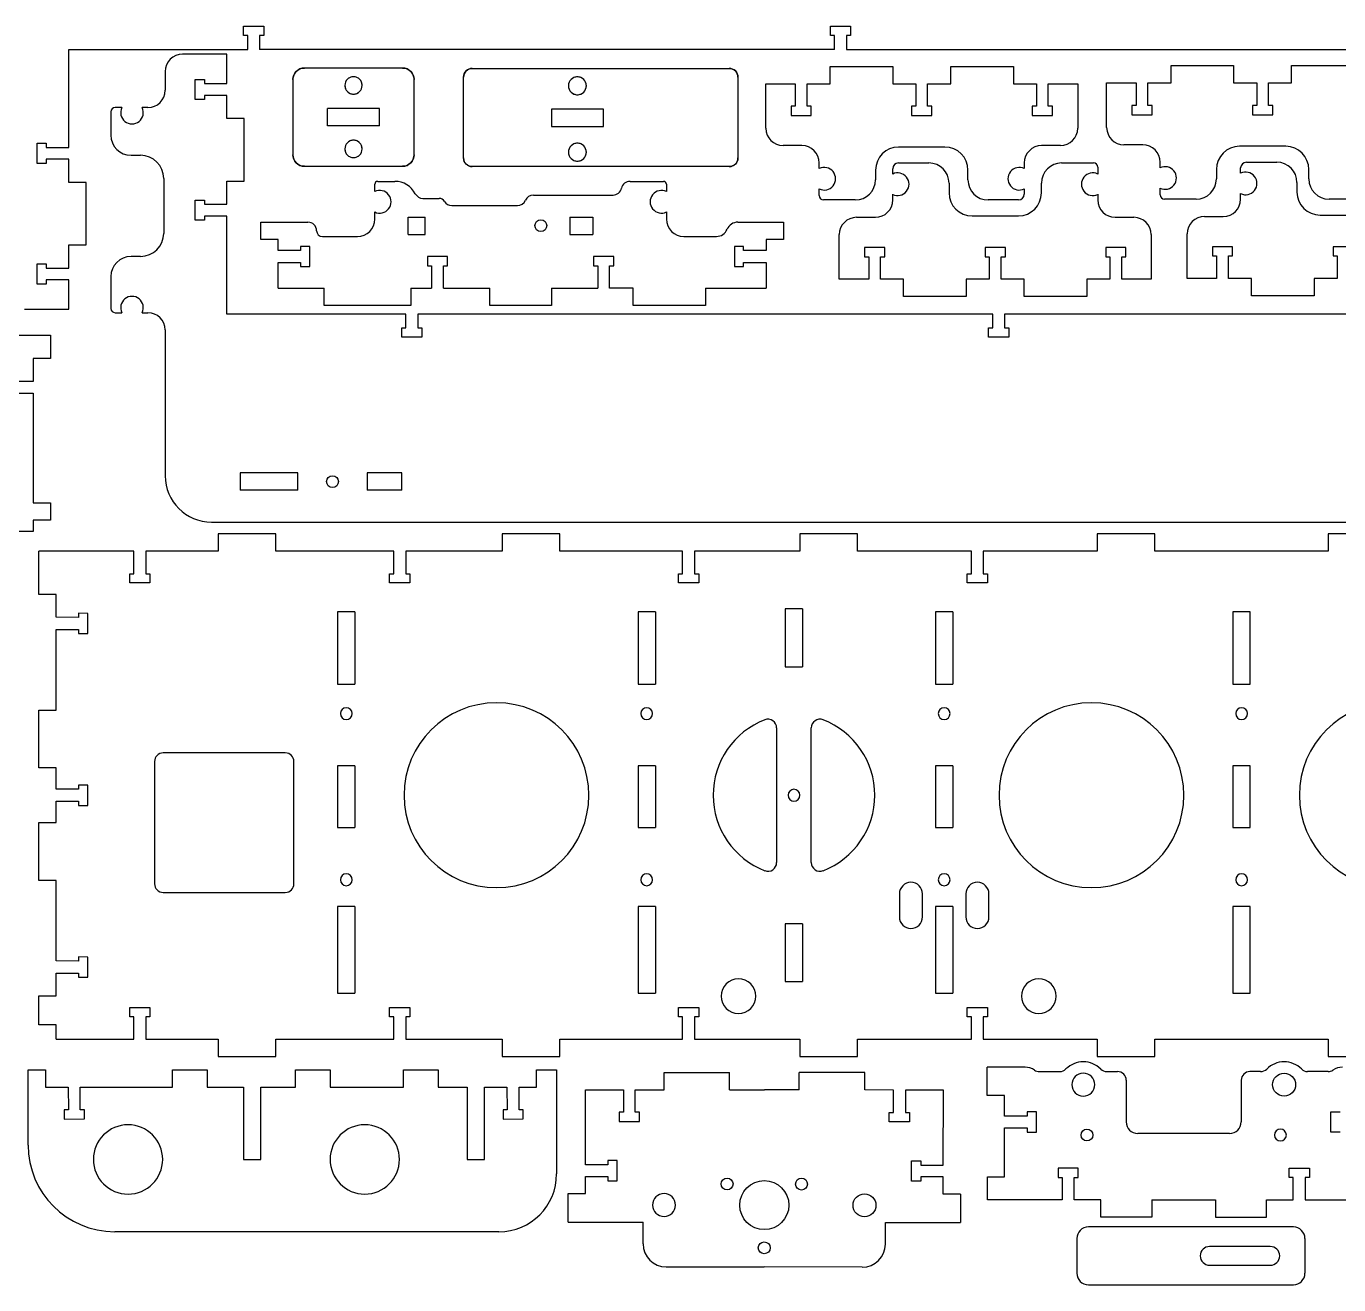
# Model space of a CAD drawing. Header units: millimetres. Extents: x -1444 to -161, y 204 to 952.
# Drawn here: x -1009.5 to -555.1, y 204.5 to 640.3 of the extents above; entities that cross this region are included whole.
import ezdxf

# ---------------------------------------------------------------- set-up
doc = ezdxf.new("R2010")
doc.units = ezdxf.units.MM
doc.linetypes.add('HIDDEN', pattern=[9.525, 6.35, -3.175])
doc.layers.get('0').update_dxf_attribs({"color": 253, "lineweight": 70, "true_color": 0x8faf8f})
doc.layers.add('Hidden', color=38, linetype='HIDDEN', lineweight=70, true_color=0x482605)

msp = doc.modelspace()

# ---------------------------------------------------------------- linework, layer by layer
at = {"color": 38, "lineweight": -3, "true_color": 0x482605}
for p, q in [((-934.28, 637.06), (-934.28, 640.26)), ((-934.28, 640.26), (-927.28, 640.26)), ((-932.83, 637.06), (-934.28, 637.06)), ((-932.83, 632.26), (-932.83, 637.06)), ((-927.28, 637.06), (-928.73, 637.06)), ((-928.73, 637.06), (-928.73, 632.26)), ((-927.28, 640.26), (-927.28, 637.06)), ((-731.08, 637.06), (-731.08, 640.26)), ((-731.08, 640.26), (-724.08, 640.26)), ((-729.63, 637.06), (-731.08, 637.06)), ((-729.63, 632.26), (-729.63, 637.06)), ((-724.08, 637.06), (-725.53, 637.06)), ((-725.53, 637.06), (-725.53, 632.26)), ((-724.08, 640.26), (-724.08, 637.06)), ((-994.8, 598.31), (-994.8, 632.26)), ((-994.8, 632.26), (-932.83, 632.26)), ((-729.63, 632.26), (-928.73, 632.26)), ((-725.53, 632.26), (-526.43, 632.26)), ((-940.02, 630.58), (-955.42, 630.58)), ((-940.02, 620.4), (-940.02, 630.58)), ((-961.42, 624.58), (-961.42, 618.08)), ((-879.22, 625.78), (-913.22, 625.78)), ((-858.1, 594.65), (-858.1, 622.65)), ((-855.1, 625.65), (-766.1, 625.65)), ((-763.1, 622.65), (-763.1, 594.65)), ((-731.17, 626.36), (-709.5, 626.36)), ((-731.17, 620.36), (-731.17, 626.36)), ((-709.5, 626.36), (-709.5, 620.36)), ((-689.4, 626.36), (-667.73, 626.36)), ((-689.4, 620.36), (-689.4, 626.36)), ((-667.73, 626.36), (-667.73, 620.36)), ((-613.14, 626.62), (-591.47, 626.62)), ((-613.14, 620.62), (-613.14, 626.62)), ((-591.47, 626.62), (-591.47, 620.62)), ((-571.37, 626.62), (-549.7, 626.62)), ((-571.37, 620.62), (-571.37, 626.62)), ((-951.02, 621.85), (-947.82, 621.85)), ((-951.02, 614.85), (-951.02, 621.85)), ((-947.82, 621.85), (-947.82, 620.4)), ((-947.82, 620.4), (-940.02, 620.4)), ((-917.22, 621.78), (-917.22, 595.78)), ((-875.22, 595.78), (-875.22, 621.78)), ((-753.45, 620.36), (-743.27, 620.36)), ((-753.45, 604.93), (-753.45, 620.36)), ((-743.27, 620.36), (-743.27, 612.56)), ((-739.17, 620.36), (-731.17, 620.36)), ((-739.17, 612.56), (-739.17, 620.36)), ((-709.5, 620.36), (-701.5, 620.36)), ((-701.5, 620.36), (-701.5, 612.56)), ((-697.4, 620.36), (-689.4, 620.36)), ((-697.4, 612.56), (-697.4, 620.36)), ((-667.73, 620.36), (-659.73, 620.36)), ((-659.73, 620.36), (-659.73, 612.56)), ((-655.63, 620.36), (-645.45, 620.36)), ((-655.63, 612.56), (-655.63, 620.36)), ((-645.45, 620.36), (-645.45, 604.93)), ((-635.42, 620.62), (-625.24, 620.62)), ((-635.42, 605.19), (-635.42, 620.62)), ((-625.24, 620.62), (-625.24, 612.82)), ((-621.14, 620.62), (-613.14, 620.62)), ((-621.14, 612.82), (-621.14, 620.62)), ((-591.47, 620.62), (-583.47, 620.62)), ((-583.47, 620.62), (-583.47, 612.82)), ((-579.37, 620.62), (-571.37, 620.62)), ((-579.37, 612.82), (-579.37, 620.62)), ((-947.82, 614.85), (-951.02, 614.85)), ((-947.82, 616.3), (-947.82, 614.85)), ((-940.02, 616.3), (-947.82, 616.3)), ((-940.02, 608.3), (-940.02, 616.3)), ((-980.24, 610.58), (-980.24, 602.58)), ((-976.44, 612.08), (-978.74, 612.08)), ((-967.42, 612.08), (-969.4, 612.08)), ((-887.22, 611.78), (-905.22, 611.78)), ((-905.22, 605.78), (-905.22, 611.78)), ((-887.22, 605.78), (-887.22, 611.78)), ((-827.68, 611.57), (-827.68, 605.57)), ((-809.68, 611.57), (-827.68, 611.57)), ((-809.68, 605.57), (-809.68, 611.57)), ((-744.72, 612.56), (-744.72, 609.36)), ((-743.27, 612.56), (-744.72, 612.56)), ((-744.72, 609.36), (-737.72, 609.36)), ((-737.72, 612.56), (-739.17, 612.56)), ((-737.72, 609.36), (-737.72, 612.56)), ((-702.95, 612.56), (-702.95, 609.36)), ((-701.5, 612.56), (-702.95, 612.56)), ((-702.95, 609.36), (-695.95, 609.36)), ((-695.95, 612.56), (-697.4, 612.56)), ((-695.95, 609.36), (-695.95, 612.56)), ((-661.18, 612.56), (-661.18, 609.36)), ((-659.73, 612.56), (-661.18, 612.56)), ((-661.18, 609.36), (-654.18, 609.36)), ((-654.18, 612.56), (-655.63, 612.56)), ((-654.18, 609.36), (-654.18, 612.56)), ((-626.69, 612.82), (-626.69, 609.62)), ((-625.24, 612.82), (-626.69, 612.82)), ((-626.69, 609.62), (-619.69, 609.62)), ((-619.69, 612.82), (-621.14, 612.82)), ((-619.69, 609.62), (-619.69, 612.82)), ((-584.92, 612.82), (-584.92, 609.62)), ((-583.47, 612.82), (-584.92, 612.82)), ((-584.92, 609.62), (-577.92, 609.62)), ((-577.92, 612.82), (-579.37, 612.82)), ((-577.92, 609.62), (-577.92, 612.82)), ((-934.02, 608.3), (-940.02, 608.3)), ((-934.02, 586.63), (-934.02, 608.3)), ((-887.22, 605.78), (-905.22, 605.78)), ((-827.68, 605.57), (-809.68, 605.57)), ((-1005.79, 592.76), (-1005.79, 599.76)), ((-1005.79, 599.76), (-1002.59, 599.76)), ((-1002.59, 599.76), (-1002.59, 598.31)), ((-1002.59, 598.31), (-994.8, 598.31)), ((-973.24, 595.58), (-969.92, 595.58)), ((-740.95, 598.93), (-747.45, 598.93)), ((-691.45, 598.43), (-707.45, 598.43)), ((-651.45, 598.93), (-657.95, 598.93)), ((-622.92, 599.19), (-629.42, 599.19)), ((-573.42, 598.69), (-589.42, 598.69)), ((-1002.59, 592.76), (-1005.79, 592.76)), ((-994.79, 594.21), (-1002.59, 594.21)), ((-1002.59, 594.21), (-1002.59, 592.76)), ((-994.79, 586.21), (-994.79, 594.21)), ((-913.22, 591.78), (-879.22, 591.78)), ((-766.1, 591.65), (-855.1, 591.65)), ((-734.95, 590.98), (-734.95, 592.93)), ((-709.5, 589.09), (-709.5, 590.92)), ((-707.5, 592.92), (-697, 592.92)), ((-663.95, 592.93), (-663.95, 590.98)), ((-651, 592.92), (-640, 592.92)), ((-638.5, 591.42), (-638.5, 589.09)), ((-616.92, 591.24), (-616.92, 593.19)), ((-589.02, 589.35), (-589.02, 591.18)), ((-587.02, 593.18), (-576.52, 593.18)), ((-961.92, 587.58), (-961.92, 568.55)), ((-940.02, 586.63), (-934.02, 586.63)), ((-940.02, 578.63), (-940.02, 586.63)), ((-887.84, 586.54), (-881.89, 586.54)), ((-800.47, 586.54), (-788.84, 586.54)), ((-715.45, 590.43), (-715.45, 587.11)), ((-683.45, 587.11), (-683.45, 590.43)), ((-597.42, 590.69), (-597.42, 587.37)), ((-565.42, 587.37), (-565.42, 590.69)), ((-988.79, 586.21), (-994.79, 586.21)), ((-988.79, 564.54), (-988.79, 586.21)), ((-888.84, 582.99), (-888.84, 585.54)), ((-833.93, 581.81), (-806.34, 581.81)), ((-787.84, 585.54), (-787.84, 582.99)), ((-734.95, 581.61), (-734.95, 583.95)), ((-709.5, 580.1), (-709.5, 582.06)), ((-690, 585.92), (-690, 582.6)), ((-663.95, 583.95), (-663.95, 582.11)), ((-658, 582.6), (-658, 585.92)), ((-638.5, 582.06), (-638.5, 580.1)), ((-616.92, 581.87), (-616.92, 584.21)), ((-589.02, 580.36), (-589.02, 582.32)), ((-569.52, 586.18), (-569.52, 582.86)), ((-951.02, 580.08), (-947.82, 580.08)), ((-951.02, 573.08), (-951.02, 580.08)), ((-947.82, 580.08), (-947.82, 578.63)), ((-947.82, 578.63), (-940.02, 578.63)), ((-872.15, 580.67), (-866.51, 580.67)), ((-862.18, 578.17), (-839.44, 578.17)), ((-722.45, 580.11), (-733.45, 580.11)), ((-665.95, 580.11), (-676.45, 580.11)), ((-604.42, 580.37), (-615.42, 580.37)), ((-547.92, 580.37), (-558.42, 580.37)), ((-947.82, 573.08), (-951.02, 573.08)), ((-947.82, 574.53), (-947.82, 573.08)), ((-940.02, 574.53), (-947.82, 574.53)), ((-940.02, 540.58), (-940.02, 574.53)), ((-888.84, 573.47), (-888.84, 575.95)), ((-877.34, 574.17), (-871.34, 574.17)), ((-877.34, 568.17), (-877.34, 574.17)), ((-871.34, 568.17), (-871.34, 574.17)), ((-821.34, 574.17), (-813.34, 574.17)), ((-821.34, 574.17), (-821.34, 568.17)), ((-813.34, 574.17), (-813.34, 568.17)), ((-787.84, 575.95), (-787.84, 573.47)), ((-722, 574.1), (-715.5, 574.1)), ((-682, 574.6), (-666, 574.6)), ((-632.5, 574.1), (-626, 574.1)), ((-601.52, 574.36), (-595.02, 574.36)), ((-561.52, 574.86), (-545.52, 574.86)), ((-928.34, 572.41), (-911.99, 572.41)), ((-928.34, 566.41), (-928.34, 572.41)), ((-877.34, 568.17), (-871.34, 568.17)), ((-821.34, 568.17), (-813.34, 568.17)), ((-763.15, 572.41), (-747.34, 572.41)), ((-747.34, 572.41), (-747.34, 566.41)), ((-728, 552.67), (-728, 568.1)), ((-620, 568.1), (-620, 552.67)), ((-607.52, 552.93), (-607.52, 568.36)), ((-994.79, 556.54), (-994.79, 564.54)), ((-994.79, 564.54), (-988.79, 564.54)), ((-922.34, 566.41), (-928.34, 566.41)), ((-922.34, 562.59), (-922.34, 566.41)), ((-914.54, 564.04), (-914.54, 562.59)), ((-911.34, 564.04), (-914.54, 564.04)), ((-911.34, 557.04), (-911.34, 564.04)), ((-906.99, 567.47), (-894.84, 567.47)), ((-781.84, 567.47), (-770.54, 567.47)), ((-764.34, 564.04), (-764.34, 557.04)), ((-761.14, 564.04), (-764.34, 564.04)), ((-761.14, 562.59), (-761.14, 564.04)), ((-753.34, 566.41), (-753.34, 562.59)), ((-747.34, 566.41), (-753.34, 566.41)), ((-719.27, 563.67), (-719.27, 560.47)), ((-712.27, 563.67), (-719.27, 563.67)), ((-712.27, 560.47), (-712.27, 563.67)), ((-677.5, 563.67), (-677.5, 560.47)), ((-670.5, 563.67), (-677.5, 563.67)), ((-670.5, 560.47), (-670.5, 563.67)), ((-635.73, 563.67), (-635.73, 560.47)), ((-628.73, 563.67), (-635.73, 563.67)), ((-628.73, 560.47), (-628.73, 563.67)), ((-598.79, 563.93), (-598.79, 560.73)), ((-591.79, 563.93), (-598.79, 563.93)), ((-591.79, 560.73), (-591.79, 563.93)), ((-557.02, 563.93), (-557.02, 560.73)), ((-550.02, 563.93), (-557.02, 563.93)), ((-969.92, 560.55), (-973.24, 560.55)), ((-914.54, 562.59), (-922.34, 562.59)), ((-870.61, 560.54), (-870.61, 557.34)), ((-863.61, 560.54), (-870.61, 560.54)), ((-863.61, 557.34), (-863.61, 560.54)), ((-813.07, 560.54), (-813.07, 557.34)), ((-806.07, 560.54), (-813.07, 560.54)), ((-806.07, 557.34), (-806.07, 560.54)), ((-753.34, 562.59), (-761.14, 562.59)), ((-719.27, 560.47), (-717.82, 560.47)), ((-717.82, 560.47), (-717.82, 552.67)), ((-713.72, 560.47), (-712.27, 560.47)), ((-713.72, 552.67), (-713.72, 560.47)), ((-677.5, 560.47), (-676.05, 560.47)), ((-676.05, 560.47), (-676.05, 552.67)), ((-671.95, 560.47), (-670.5, 560.47)), ((-671.95, 552.67), (-671.95, 560.47)), ((-635.73, 560.47), (-634.28, 560.47)), ((-634.28, 560.47), (-634.28, 552.67)), ((-630.18, 560.47), (-628.73, 560.47)), ((-630.18, 552.67), (-630.18, 560.47)), ((-598.79, 560.73), (-597.34, 560.73)), ((-597.34, 560.73), (-597.34, 552.93)), ((-593.24, 560.73), (-591.79, 560.73)), ((-593.24, 552.93), (-593.24, 560.73)), ((-557.02, 560.73), (-555.57, 560.73)), ((-555.57, 560.73), (-555.57, 552.93)), ((-1005.79, 550.99), (-1005.79, 557.99)), ((-1005.79, 557.99), (-1002.59, 557.99)), ((-1002.59, 557.99), (-1002.59, 556.54)), ((-1002.59, 556.54), (-994.79, 556.54)), ((-922.34, 558.49), (-914.54, 558.49)), ((-922.34, 549.54), (-922.34, 558.49)), ((-914.54, 558.49), (-914.54, 557.04)), ((-914.54, 557.04), (-911.34, 557.04)), ((-870.61, 557.34), (-869.16, 557.34)), ((-869.16, 557.34), (-869.16, 549.54)), ((-865.06, 557.34), (-863.61, 557.34)), ((-865.06, 549.54), (-865.06, 557.34)), ((-813.07, 557.34), (-811.62, 557.34)), ((-811.62, 557.34), (-811.62, 549.54)), ((-807.52, 557.34), (-806.07, 557.34)), ((-807.52, 549.54), (-807.52, 557.34)), ((-764.34, 557.04), (-761.14, 557.04)), ((-761.14, 558.49), (-753.34, 558.49)), ((-761.14, 557.04), (-761.14, 558.49)), ((-753.34, 558.49), (-753.34, 549.54)), ((-1002.59, 550.99), (-1005.79, 550.99)), ((-994.79, 552.44), (-1002.59, 552.44)), ((-1002.59, 552.44), (-1002.59, 550.99)), ((-994.79, 542.26), (-994.79, 552.44)), ((-980.24, 553.55), (-980.24, 542.58)), ((-717.82, 552.67), (-728, 552.67)), ((-705.72, 552.67), (-713.72, 552.67)), ((-705.72, 546.67), (-705.72, 552.67)), ((-684.05, 552.67), (-684.05, 546.67)), ((-676.05, 552.67), (-684.05, 552.67)), ((-663.95, 552.67), (-671.95, 552.67)), ((-663.95, 546.67), (-663.95, 552.67)), ((-642.28, 552.67), (-642.28, 546.67)), ((-634.28, 552.67), (-642.28, 552.67)), ((-620, 552.67), (-630.18, 552.67)), ((-597.34, 552.93), (-607.52, 552.93)), ((-585.24, 552.93), (-593.24, 552.93)), ((-585.24, 546.93), (-585.24, 552.93)), ((-563.57, 552.93), (-563.57, 546.93)), ((-555.57, 552.93), (-563.57, 552.93)), ((-922.34, 549.54), (-906.34, 549.54)), ((-906.34, 543.54), (-906.34, 549.54)), ((-876.34, 549.54), (-876.34, 543.54)), ((-876.34, 549.54), (-869.16, 549.54)), ((-865.06, 549.54), (-849.06, 549.54)), ((-849.06, 543.54), (-849.06, 549.54)), ((-827.62, 549.54), (-827.62, 543.54)), ((-827.62, 549.54), (-811.62, 549.54)), ((-799.34, 549.54), (-807.52, 549.54)), ((-799.34, 543.54), (-799.34, 549.54)), ((-774.34, 549.54), (-774.34, 543.54)), ((-774.34, 549.54), (-753.34, 549.54)), ((-684.05, 546.67), (-705.72, 546.67)), ((-642.28, 546.67), (-663.95, 546.67)), ((-563.57, 546.93), (-585.24, 546.93)), ((-1010.19, 542.26), (-994.79, 542.26)), ((-978.74, 541.08), (-976.44, 541.08)), ((-969.4, 541.08), (-967.42, 541.08)), ((-876.34, 543.54), (-906.34, 543.54)), ((-827.62, 543.54), (-849.06, 543.54)), ((-774.34, 543.54), (-799.34, 543.54)), ((-878.06, 540.58), (-940.02, 540.58)), ((-878.06, 535.78), (-878.06, 540.58)), ((-873.96, 540.58), (-873.96, 535.78)), ((-674.86, 540.58), (-873.96, 540.58)), ((-674.86, 535.78), (-674.86, 540.58)), ((-471.66, 540.58), (-670.76, 540.58)), ((-670.76, 540.58), (-670.76, 535.78)), ((-1104.64, 533.25), (-1001.16, 533.25)), ((-1001.16, 533.25), (-1001.16, 525.25)), ((-961.42, 535.08), (-961.42, 484.58)), ((-879.51, 535.78), (-878.06, 535.78)), ((-879.51, 532.58), (-879.51, 535.78)), ((-872.51, 532.58), (-879.51, 532.58)), ((-873.96, 535.78), (-872.51, 535.78)), ((-872.51, 535.78), (-872.51, 532.58)), ((-676.31, 535.78), (-674.86, 535.78)), ((-676.31, 532.58), (-676.31, 535.78)), ((-669.31, 532.58), (-676.31, 532.58)), ((-670.76, 535.78), (-669.31, 535.78)), ((-669.31, 535.78), (-669.31, 532.58)), ((-1001.16, 525.25), (-1007.16, 525.25)), ((-1007.16, 525.25), (-1007.16, 517.3)), ((-1007.16, 517.3), (-1014.96, 517.3)), ((-1014.96, 513.2), (-1007.16, 513.2)), ((-1007.16, 513.2), (-1007.16, 475.25)), ((-935.48, 485.58), (-935.48, 479.58)), ((-915.48, 485.58), (-935.48, 485.58)), ((-915.48, 479.58), (-915.48, 485.58)), ((-879.48, 485.58), (-891.48, 485.58)), ((-891.48, 485.58), (-891.48, 479.58)), ((-879.48, 479.58), (-879.48, 485.58)), ((-915.48, 479.58), (-935.48, 479.58)), ((-879.48, 479.58), (-891.48, 479.58)), ((-1007.16, 475.25), (-1001.16, 475.25)), ((-1001.16, 475.25), (-1001.16, 469.25)), ((-1001.16, 469.25), (-1007.16, 469.25)), ((-1007.16, 469.25), (-1007.16, 465.25)), ((-945.42, 468.58), (-197, 468.58)), ((-1007.16, 465.25), (-1104.64, 465.25)), ((-943.12, 464.48), (-943.12, 458.48)), ((-923.12, 464.48), (-943.12, 464.48)), ((-923.12, 458.48), (-923.12, 464.48)), ((-844.71, 464.48), (-844.71, 458.48)), ((-824.71, 464.48), (-844.71, 464.48)), ((-824.71, 458.48), (-824.71, 464.48)), ((-741.69, 464.48), (-741.69, 458.48)), ((-721.69, 464.48), (-741.69, 464.48)), ((-721.69, 458.48), (-721.69, 464.48)), ((-638.69, 464.48), (-638.69, 458.48)), ((-618.69, 464.48), (-638.69, 464.48)), ((-618.69, 458.48), (-618.69, 464.48)), ((-558.69, 464.48), (-558.69, 458.48)), ((-538.69, 464.48), (-558.69, 464.48)), ((-1005.18, 443.48), (-1005.18, 458.48)), ((-972.24, 458.48), (-1005.18, 458.48)), ((-972.24, 450.68), (-972.24, 458.48)), ((-968.14, 458.48), (-968.14, 450.68)), ((-943.12, 458.48), (-968.14, 458.48)), ((-882.24, 458.48), (-923.12, 458.48)), ((-882.24, 450.68), (-882.24, 458.48)), ((-878.14, 458.48), (-878.14, 450.68)), ((-844.71, 458.48), (-878.14, 458.48)), ((-782.24, 458.48), (-824.71, 458.48)), ((-782.24, 450.68), (-782.24, 458.48)), ((-778.14, 458.48), (-778.14, 450.68)), ((-741.69, 458.48), (-778.14, 458.48)), ((-682.24, 458.48), (-721.69, 458.48)), ((-682.24, 450.68), (-682.24, 458.48)), ((-678.14, 458.48), (-678.14, 450.68)), ((-638.69, 458.48), (-678.14, 458.48)), ((-558.69, 458.48), (-618.69, 458.48)), ((-973.69, 450.68), (-972.24, 450.68)), ((-973.69, 447.48), (-973.69, 450.68)), ((-968.14, 450.68), (-966.69, 450.68)), ((-966.69, 450.68), (-966.69, 447.48)), ((-883.69, 450.68), (-882.24, 450.68)), ((-883.69, 447.48), (-883.69, 450.68)), ((-878.14, 450.68), (-876.69, 450.68)), ((-876.69, 450.68), (-876.69, 447.48)), ((-783.69, 450.68), (-782.24, 450.68)), ((-783.69, 447.48), (-783.69, 450.68)), ((-778.14, 450.68), (-776.69, 450.68)), ((-776.69, 450.68), (-776.69, 447.48)), ((-683.69, 450.68), (-682.24, 450.68)), ((-683.69, 447.48), (-683.69, 450.68)), ((-678.14, 450.68), (-676.69, 450.68)), ((-676.69, 450.68), (-676.69, 447.48)), ((-966.69, 447.48), (-973.69, 447.48)), ((-876.69, 447.48), (-883.69, 447.48)), ((-776.69, 447.48), (-783.69, 447.48)), ((-676.69, 447.48), (-683.69, 447.48)), ((-999.18, 443.48), (-1005.18, 443.48)), ((-999.18, 435.6), (-999.18, 443.48)), ((-991.38, 436.99), (-991.39, 435.54)), ((-988.19, 436.96), (-991.38, 436.99)), ((-988.19, 429.97), (-988.19, 436.96)), ((-895.71, 437.48), (-901.71, 437.48)), ((-901.71, 437.48), (-901.71, 412.48)), ((-895.71, 437.48), (-895.71, 412.48)), ((-791.69, 437.48), (-797.69, 437.48)), ((-797.69, 437.48), (-797.69, 412.48)), ((-791.69, 437.48), (-791.69, 412.48)), ((-740.69, 438.48), (-746.69, 438.48)), ((-746.69, 438.48), (-746.69, 418.48)), ((-740.69, 438.48), (-740.69, 418.48)), ((-688.69, 437.48), (-694.69, 437.48)), ((-694.69, 437.48), (-694.69, 412.48)), ((-688.69, 437.48), (-688.69, 412.48)), ((-585.69, 437.48), (-591.69, 437.48)), ((-591.69, 437.48), (-591.69, 412.48)), ((-585.69, 412.48), (-585.69, 437.48)), ((-991.39, 435.54), (-999.18, 435.6)), ((-999.18, 403.48), (-999.18, 431.42)), ((-999.18, 431.42), (-991.39, 431.42)), ((-991.39, 431.42), (-991.39, 429.97)), ((-991.39, 429.97), (-988.19, 429.97)), ((-746.69, 418.48), (-740.69, 418.48)), ((-901.71, 412.48), (-895.71, 412.48)), ((-797.69, 412.48), (-791.69, 412.48)), ((-694.69, 412.48), (-688.69, 412.48)), ((-591.69, 412.48), (-585.69, 412.48)), ((-1005.18, 383.48), (-1005.18, 403.48)), ((-1005.18, 403.48), (-999.18, 403.48)), ((-749.69, 397.3), (-749.69, 350.66)), ((-737.69, 350.66), (-737.69, 397.3)), ((-919.82, 388.64), (-962.12, 388.64)), ((-999.18, 383.48), (-1005.18, 383.48)), ((-999.18, 376.1), (-999.18, 383.48)), ((-965.12, 385.64), (-965.12, 343.34)), ((-916.82, 343.34), (-916.82, 385.64)), ((-895.71, 384.2), (-901.71, 384.2)), ((-901.71, 384.2), (-901.71, 362.76)), ((-895.71, 384.2), (-895.71, 362.76)), ((-791.69, 384.2), (-797.69, 384.2)), ((-797.69, 384.2), (-797.69, 362.76)), ((-791.69, 384.2), (-791.69, 362.76)), ((-688.69, 384.2), (-694.69, 384.2)), ((-694.69, 384.2), (-694.69, 362.76)), ((-688.69, 384.2), (-688.69, 362.76)), ((-591.69, 384.2), (-591.69, 362.76)), ((-585.69, 384.2), (-591.69, 384.2)), ((-585.69, 362.76), (-585.69, 384.2)), ((-991.38, 377.49), (-991.39, 376.04)), ((-988.19, 377.46), (-991.38, 377.49)), ((-988.19, 370.47), (-988.19, 377.46)), ((-991.39, 376.04), (-999.18, 376.1)), ((-999.19, 364.48), (-999.19, 371.92)), ((-999.19, 371.92), (-991.39, 371.92)), ((-991.39, 371.92), (-991.39, 370.47)), ((-991.39, 370.47), (-988.19, 370.47)), ((-1005.19, 344.48), (-1005.19, 364.48)), ((-1005.19, 364.48), (-999.19, 364.48)), ((-901.71, 362.76), (-895.71, 362.76)), ((-797.69, 362.76), (-791.69, 362.76)), ((-694.69, 362.76), (-688.69, 362.76)), ((-591.69, 362.76), (-585.69, 362.76)), ((-999.19, 344.48), (-1005.19, 344.48)), ((-999.19, 316.6), (-999.19, 344.48)), ((-962.12, 340.34), (-919.82, 340.34)), ((-707.19, 339.82), (-707.19, 331.82)), ((-699.19, 331.82), (-699.19, 339.82)), ((-684.19, 339.82), (-684.19, 331.82)), ((-676.19, 331.82), (-676.19, 339.82)), ((-895.71, 335.48), (-901.71, 335.48)), ((-901.71, 335.48), (-901.71, 305.48)), ((-895.71, 335.48), (-895.71, 305.48)), ((-791.69, 335.48), (-797.69, 335.48)), ((-797.69, 335.48), (-797.69, 305.48)), ((-791.69, 335.48), (-791.69, 305.48)), ((-688.69, 335.48), (-694.69, 335.48)), ((-694.69, 335.48), (-694.69, 305.48)), ((-688.69, 335.48), (-688.69, 305.48)), ((-591.69, 335.48), (-591.69, 305.48)), ((-585.69, 335.48), (-591.69, 335.48)), ((-585.69, 305.48), (-585.69, 335.48)), ((-746.69, 329.48), (-746.69, 309.48)), ((-740.69, 329.48), (-746.69, 329.48)), ((-740.69, 329.48), (-740.69, 309.48)), ((-991.39, 316.54), (-999.19, 316.6)), ((-991.38, 317.99), (-991.39, 316.54)), ((-988.19, 317.96), (-991.38, 317.99)), ((-988.19, 310.97), (-988.19, 317.96)), ((-999.19, 304.48), (-999.19, 312.42)), ((-999.19, 312.42), (-991.39, 312.42)), ((-991.39, 312.42), (-991.39, 310.97)), ((-991.39, 310.97), (-988.19, 310.97)), ((-746.69, 309.48), (-740.69, 309.48)), ((-901.71, 305.48), (-895.71, 305.48)), ((-797.69, 305.48), (-791.69, 305.48)), ((-694.69, 305.48), (-688.69, 305.48)), ((-591.69, 305.48), (-585.69, 305.48)), ((-1005.19, 294.48), (-1005.19, 304.48)), ((-1005.19, 304.48), (-999.19, 304.48)), ((-973.69, 300.48), (-966.69, 300.48)), ((-973.69, 297.28), (-973.69, 300.48)), ((-966.69, 300.48), (-966.69, 297.28)), ((-883.69, 300.48), (-876.69, 300.48)), ((-883.69, 297.28), (-883.69, 300.48)), ((-876.69, 300.48), (-876.69, 297.28)), ((-783.69, 300.48), (-776.69, 300.48)), ((-783.69, 297.28), (-783.69, 300.48)), ((-776.69, 300.48), (-776.69, 297.28)), ((-683.69, 300.48), (-676.69, 300.48)), ((-683.69, 297.28), (-683.69, 300.48)), ((-676.69, 300.48), (-676.69, 297.28)), ((-972.24, 297.28), (-973.69, 297.28)), ((-972.24, 289.48), (-972.24, 297.28)), ((-968.14, 297.28), (-968.14, 289.48)), ((-966.69, 297.28), (-968.14, 297.28)), ((-882.24, 297.28), (-883.69, 297.28)), ((-882.24, 289.48), (-882.24, 297.28)), ((-878.14, 297.28), (-878.14, 289.48)), ((-876.69, 297.28), (-878.14, 297.28)), ((-782.24, 297.28), (-783.69, 297.28)), ((-782.24, 289.48), (-782.24, 297.28)), ((-778.14, 297.28), (-778.14, 289.48)), ((-776.69, 297.28), (-778.14, 297.28)), ((-682.24, 297.28), (-683.69, 297.28)), ((-682.24, 289.48), (-682.24, 297.28)), ((-678.14, 297.28), (-678.14, 289.48)), ((-676.69, 297.28), (-678.14, 297.28)), ((-999.19, 294.48), (-1005.19, 294.48)), ((-999.19, 289.48), (-999.19, 294.48)), ((-999.19, 289.48), (-972.24, 289.48)), ((-968.14, 289.48), (-943.12, 289.48)), ((-943.12, 289.48), (-943.12, 283.48)), ((-923.12, 289.48), (-882.24, 289.48)), ((-923.12, 283.48), (-923.12, 289.48)), ((-878.14, 289.48), (-844.71, 289.48)), ((-844.71, 289.48), (-844.71, 283.48)), ((-824.71, 289.48), (-782.24, 289.48)), ((-824.71, 283.48), (-824.71, 289.48)), ((-778.14, 289.48), (-741.69, 289.48)), ((-741.69, 289.48), (-741.69, 283.48)), ((-721.69, 289.48), (-682.24, 289.48)), ((-721.69, 283.48), (-721.69, 289.48)), ((-678.14, 289.48), (-638.69, 289.48)), ((-638.69, 289.48), (-638.69, 283.48)), ((-618.69, 283.48), (-618.69, 289.48)), ((-618.69, 289.48), (-558.69, 289.48)), ((-558.69, 289.48), (-558.69, 283.48)), ((-943.12, 283.48), (-923.12, 283.48)), ((-844.71, 283.48), (-824.71, 283.48)), ((-741.69, 283.48), (-721.69, 283.48)), ((-638.69, 283.48), (-618.69, 283.48)), ((-558.69, 283.48), (-538.69, 283.48)), ((-1008.88, 278.87), (-1002.88, 278.87)), ((-1008.88, 252.84), (-1008.88, 278.87)), ((-1002.88, 278.87), (-1002.88, 272.87)), ((-958.88, 278.87), (-946.88, 278.87)), ((-958.88, 272.87), (-958.88, 278.87)), ((-946.88, 278.87), (-946.88, 272.87)), ((-916.31, 278.87), (-904.31, 278.87)), ((-916.31, 272.87), (-916.31, 278.87)), ((-904.31, 278.87), (-904.31, 272.87)), ((-878.88, 278.87), (-866.88, 278.87)), ((-878.88, 272.87), (-878.88, 278.87)), ((-866.88, 278.87), (-866.88, 272.87)), ((-832.88, 278.87), (-825.88, 278.87)), ((-832.88, 272.87), (-832.88, 278.87)), ((-825.88, 278.87), (-825.88, 242.84)), ((-788.65, 277.99), (-765.98, 277.99)), ((-788.65, 271.99), (-788.65, 277.99)), ((-765.98, 271.99), (-765.98, 277.99)), ((-741.88, 271.97), (-741.87, 277.97)), ((-719.2, 277.92), (-741.87, 277.97)), ((-719.21, 271.92), (-719.2, 277.92)), ((-663.69, 279.79), (-676.74, 279.79)), ((-676.74, 270.02), (-676.74, 279.79)), ((-658.74, 278.31), (-654.23, 278.31)), ((-654.23, 278.31), (-651.64, 278.31)), ((-635.37, 278.29), (-631.64, 278.29)), ((-582.11, 278.29), (-585.84, 278.29)), ((-563.25, 278.31), (-565.84, 278.31)), ((-558.73, 278.31), (-563.25, 278.31)), ((-1002.88, 272.87), (-995.02, 272.87)), ((-995.02, 272.87), (-994.94, 265.07)), ((-990.83, 272.87), (-958.88, 272.87)), ((-990.83, 265.07), (-990.83, 272.87)), ((-946.88, 272.87), (-934.31, 272.87)), ((-934.31, 272.87), (-934.31, 247.86)), ((-928.31, 272.87), (-916.31, 272.87)), ((-928.31, 247.86), (-928.31, 272.87)), ((-904.31, 272.87), (-878.88, 272.87)), ((-866.88, 272.87), (-856.88, 272.87)), ((-856.88, 272.87), (-856.88, 247.86)), ((-850.88, 272.87), (-843.07, 272.87)), ((-850.88, 247.86), (-850.88, 272.87)), ((-843.07, 272.87), (-842.99, 265.07)), ((-838.88, 272.87), (-832.88, 272.87)), ((-838.88, 265.07), (-838.88, 272.87)), ((-628.64, 275.29), (-628.64, 260.83)), ((-588.83, 275.29), (-588.83, 260.83)), ((-815.93, 271.99), (-802.75, 271.99)), ((-815.93, 246.04), (-815.93, 271.99)), ((-802.75, 271.99), (-802.75, 264.19)), ((-798.65, 271.99), (-788.65, 271.99)), ((-798.65, 264.19), (-798.65, 271.99)), ((-765.98, 271.99), (-753.93, 271.99)), ((-741.88, 271.97), (-753.93, 271.99)), ((-709.21, 271.9), (-719.21, 271.92)), ((-709.23, 264.1), (-709.21, 271.9)), ((-705.11, 271.89), (-705.13, 264.09)), ((-691.93, 271.86), (-705.11, 271.89)), ((-691.99, 245.91), (-691.93, 271.86)), ((-670.74, 270.02), (-676.74, 270.02)), ((-670.74, 262.88), (-670.74, 270.02)), ((-994.94, 265.07), (-996.39, 265.06)), ((-996.39, 265.06), (-996.38, 261.86)), ((-989.38, 265.07), (-990.83, 265.07)), ((-989.38, 261.87), (-989.38, 265.07)), ((-842.99, 265.07), (-844.44, 265.06)), ((-844.44, 265.06), (-844.43, 261.86)), ((-837.43, 265.07), (-838.88, 265.07)), ((-837.43, 261.87), (-837.43, 265.07)), ((-804.2, 264.19), (-804.2, 260.99)), ((-802.75, 264.19), (-804.2, 264.19)), ((-797.2, 264.19), (-798.65, 264.19)), ((-797.2, 260.99), (-797.2, 264.19)), ((-710.68, 264.1), (-709.23, 264.1)), ((-710.68, 260.9), (-710.68, 264.1)), ((-705.13, 264.09), (-703.68, 264.08)), ((-703.68, 264.08), (-703.68, 260.88)), ((-662.94, 264.33), (-662.94, 262.88)), ((-659.74, 264.33), (-662.94, 264.33)), ((-659.74, 257.33), (-659.74, 264.33)), ((-557.74, 257.33), (-557.74, 264.33)), ((-557.74, 264.33), (-554.54, 264.33)), ((-996.38, 261.86), (-989.38, 261.87)), ((-844.43, 261.86), (-837.43, 261.87)), ((-804.2, 260.99), (-797.2, 260.99)), ((-703.68, 260.88), (-710.68, 260.9)), ((-662.94, 262.88), (-670.74, 262.88)), ((-670.74, 258.78), (-662.94, 258.78)), ((-670.74, 241.83), (-670.74, 258.78)), ((-662.94, 258.78), (-662.94, 257.33)), ((-662.94, 257.33), (-659.74, 257.33)), ((-592.83, 256.83), (-624.64, 256.83)), ((-554.54, 257.33), (-557.74, 257.33)), ((-934.31, 247.86), (-928.31, 247.86)), ((-856.88, 247.86), (-850.88, 247.86)), ((-808.13, 246.04), (-815.93, 246.04)), ((-808.13, 247.49), (-808.13, 246.04)), ((-804.93, 247.49), (-808.13, 247.49)), ((-804.93, 240.49), (-804.93, 247.49)), ((-703, 240.38), (-702.98, 247.38)), ((-702.98, 247.38), (-699.78, 247.38)), ((-699.78, 247.38), (-699.79, 245.93)), ((-699.79, 245.93), (-691.99, 245.91)), ((-815.93, 241.94), (-808.13, 241.94)), ((-815.93, 236.03), (-815.93, 241.94)), ((-808.13, 241.94), (-808.13, 240.49)), ((-699.79, 241.83), (-699.8, 240.38)), ((-691.99, 241.81), (-699.79, 241.83)), ((-692.01, 235.89), (-691.99, 241.81)), ((-676.64, 241.83), (-670.74, 241.83)), ((-676.64, 233.83), (-676.64, 241.83)), ((-652.24, 244.83), (-652.24, 241.63)), ((-645.24, 244.83), (-652.24, 244.83)), ((-652.24, 241.63), (-650.79, 241.63)), ((-650.79, 241.63), (-650.79, 233.83)), ((-646.69, 241.63), (-645.24, 241.63)), ((-646.69, 233.83), (-646.69, 241.63)), ((-645.24, 241.63), (-645.24, 244.83)), ((-572.24, 241.63), (-572.24, 244.83)), ((-572.24, 244.83), (-565.24, 244.83)), ((-570.79, 241.63), (-572.24, 241.63)), ((-570.79, 233.83), (-570.79, 241.63)), ((-566.69, 241.63), (-566.69, 233.83)), ((-565.24, 241.63), (-566.69, 241.63)), ((-565.24, 244.83), (-565.24, 241.63)), ((-808.13, 240.49), (-804.93, 240.49)), ((-699.8, 240.38), (-703, 240.38)), ((-821.92, 226.14), (-821.92, 236.03)), ((-821.92, 236.03), (-815.93, 236.03)), ((-686.01, 235.88), (-692.01, 235.89)), ((-686.01, 235.88), (-686.04, 226)), ((-650.79, 233.83), (-676.64, 233.83)), ((-637.46, 233.83), (-646.69, 233.83)), ((-637.46, 227.83), (-637.46, 233.83)), ((-619.79, 233.83), (-619.79, 227.83)), ((-619.79, 233.83), (-597.69, 233.83)), ((-597.69, 233.83), (-597.69, 227.83)), ((-580.02, 233.83), (-570.79, 233.83)), ((-580.02, 227.83), (-580.02, 233.83)), ((-566.69, 233.83), (-540.83, 233.83)), ((-619.79, 227.83), (-637.46, 227.83)), ((-597.69, 227.83), (-580.02, 227.83)), ((-845.88, 222.84), (-978.88, 222.84)), ((-821.92, 226.14), (-795.93, 226.14)), ((-795.93, 218.64), (-795.93, 226.14)), ((-712.04, 218.55), (-712.03, 226.05)), ((-712.03, 226.05), (-686.04, 226)), ((-787.93, 210.64), (-754, 210.64)), ((-720.06, 210.57), (-754, 210.64))]:
    msp.add_line(p, q, dxfattribs=at)
at = {"color": 98, "lineweight": -3, "true_color": 0x054805}
for p, q in [((-570.76, 224.47), (-641.76, 224.47)), ((-645.76, 220.47), (-645.76, 208.47)), ((-566.76, 220.47), (-566.76, 208.47)), ((-578.76, 217.72), (-599.76, 217.72)), ((-599.76, 211.22), (-578.76, 211.22)), ((-641.76, 204.47), (-570.76, 204.47))]:
    msp.add_line(p, q, dxfattribs=at)
at = {"color": 38, "lineweight": -3, "true_color": 0x482605}
for centre, radius in [((-831.34, 571.21), 2.05), ((-903.48, 482.58), 2.05), ((-573.97, 273.76), 3.97), ((-642.24, 256.31), 2.05), ((-766.85, 239.36), 2.05), ((-741.08, 239.33), 2.05), ((-753.97, 232.06), 8.5), ((-719.28, 231.99), 3.97), ((-753.99, 217.26), 2.05)]:
    msp.add_circle(centre, radius, dxfattribs=at)
at = {"color": 38, "lineweight": -3, "true_color": 0x482605, "extrusion": (5.20417e-18, -1.66533e-16, -1)}
for centre, radius in [((846.71, 373.98), 32), ((640.69, 373.98), 32), ((536.69, 373.98), 32), ((898.71, 402.25), 2.05), ((794.69, 402.25), 2.05), ((691.69, 402.25), 2.05), ((588.69, 402.25), 2.05), ((743.69, 373.98), 2.05), ((898.71, 344.71), 2.05), ((794.69, 344.71), 2.05), ((691.69, 344.71), 2.05), ((588.69, 344.71), 2.05), ((643.51, 273.76), 3.97), ((575.24, 256.31), 2.05), ((788.67, 232.06), 3.97)]:
    msp.add_circle(centre, radius, dxfattribs=at)
at = {"color": 38, "lineweight": -3, "true_color": 0x482605, "extrusion": (5.20417e-18, 6.13206e-15, -1)}
msp.add_circle((762.93, 304.4), 6, dxfattribs=at)
at = {"color": 38, "lineweight": -3, "true_color": 0x482605, "extrusion": (5.20417e-18, 6.12208e-15, -1)}
msp.add_circle((658.93, 304.4), 6, dxfattribs=at)
at = {"color": 38, "lineweight": -3, "true_color": 0x482605, "extrusion": (3.49669e-15, -3.84168e-16, -1)}
for centre in [(974.28, 247.86), (892.31, 247.86)]:
    msp.add_circle(centre, 12, dxfattribs=at)
at = {"color": 38, "lineweight": -3, "true_color": 0x482605}
for centre, radius, start, end in [((-955.42, 624.58), 6, 90, 180), ((-967.42, 618.08), 6, 270, 360), ((-978.74, 610.58), 1.5, 90, 180), ((-972.92, 610.35), 3.92, 153.8115, 26.1885), ((-747.45, 604.93), 6, 180, 270), ((-651.45, 604.93), 6, 270, 0), ((-629.42, 605.19), 6, 180, 270), ((-973.24, 602.58), 7, 180, 270), ((-969.92, 587.58), 8, 0, 90), ((-740.95, 592.93), 6, 0, 90), ((-707.45, 590.43), 8, 90, 180), ((-691.45, 590.43), 8, 0, 90), ((-657.95, 592.93), 6, 90, 180), ((-622.92, 593.19), 6, 0, 90), ((-589.42, 590.69), 8, 90, 180), ((-573.42, 590.69), 8, 0, 90), ((-733.22, 587.46), 3.92, 243.8115, 116.1885), ((-707.5, 590.92), 2, 90, 180), ((-697, 585.92), 7, 0, 90), ((-665.68, 587.46), 3.92, 63.8115, 296.1885), ((-651, 585.92), 7, 90, 180), ((-640, 591.42), 1.5, 0, 90), ((-615.19, 587.72), 3.92, 243.8115, 116.1885), ((-587.02, 591.18), 2, 90, 180), ((-576.52, 586.18), 7, 0, 90), ((-887.84, 585.54), 1, 90, 180), ((-881.89, 578.54), 8, 27.7985, 90), ((-800.47, 583.54), 3, 90, 167.8125), ((-788.84, 585.54), 1, 360, 90), ((-722.45, 587.11), 7, 270, 0), ((-707.77, 585.57), 3.92, 243.8115, 116.1885), ((-676.45, 587.11), 7, 180, 270), ((-640.23, 585.57), 3.92, 63.8115, 296.1885), ((-604.42, 587.37), 7, 270, 0), ((-587.29, 585.83), 3.92, 243.8115, 116.1885), ((-558.42, 587.37), 7, 180, 270), ((-887.11, 579.47), 3.92, 243.8115, 116.1885), ((-872.15, 583.67), 3, 207.7985, 270), ((-833.93, 578.81), 3, 90, 156.8033), ((-806.34, 584.81), 3, 270, 347.8125), ((-789.57, 579.47), 3.92, 63.8115, 296.1885), ((-682, 582.6), 8, 180, 270), ((-666, 582.6), 8, 270, 360), ((-665.95, 582.11), 2, 270, 0), ((-615.42, 581.87), 1.5, 180, 270), ((-561.52, 582.86), 8, 180, 270), ((-866.51, 578.67), 2, 30, 90), ((-862.18, 581.17), 3, 210, 270), ((-839.44, 581.17), 3, 270, 336.8033), ((-733.45, 581.61), 1.5, 180, 270), ((-715.5, 580.1), 6, 270, 360), ((-632.5, 580.1), 6, 180, 270), ((-595.02, 580.36), 6, 270, 360), ((-894.84, 573.47), 6, 270, 360), ((-781.84, 573.47), 6, 180, 270), ((-722, 568.1), 6, 90, 180), ((-626, 568.1), 6, 0, 90), ((-601.52, 568.36), 6, 90, 180), ((-969.92, 568.55), 8, 270, 360), ((-911.99, 569.41), 3, 0.6876, 90), ((-906.99, 569.47), 2, 180.6876, 270), ((-770.54, 571.47), 4, 270, 337.5197), ((-763.15, 568.41), 4, 90, 157.5197), ((-973.24, 553.55), 7, 90, 180), ((-972.92, 542.81), 3.92, 333.8115, 206.1885), ((-978.74, 542.58), 1.5, 180, 270), ((-967.42, 535.08), 6, 0, 90), ((-945.42, 484.58), 16, 180, 270), ((-743.69, 373.98), 28, 111.1002, 248.8998), ((-752.69, 397.3), 3, 0, 111.1002), ((-734.69, 397.3), 3, 68.8998, 180), ((-743.69, 373.98), 28, 291.1002, 68.8998), ((-962.12, 385.64), 3, 90, 180), ((-919.82, 385.64), 3, 360, 90), ((-752.69, 350.66), 3, 248.8998, 0), ((-734.69, 350.66), 3, 180, 291.1002), ((-962.12, 343.34), 3, 180, 270), ((-919.82, 343.34), 3, 270, 0), ((-703.19, 339.82), 4, 360, 180), ((-680.19, 339.82), 4, 360, 180), ((-703.19, 331.82), 4, 180, 0), ((-680.19, 331.82), 4, 180, 0), ((-663.69, 273.79), 6, 56.6375, 90), ((-658.74, 281.31), 3, 236.6375, 269.954), ((-651.64, 281.31), 3, 270, 314.9837), ((-643.51, 273.17), 8.5, 44.9095, 134.9837), ((-635.36, 281.29), 3, 224.9095, 269.954), ((-631.64, 275.29), 3, 0, 89.954), ((-585.83, 275.29), 3, 90.046, 180), ((-582.11, 281.29), 3, 270.046, 315.0905), ((-573.97, 273.17), 8.5, 45.0163, 135.0905), ((-565.84, 281.31), 3, 225.0163, 270), ((-558.74, 281.31), 3, 270.046, 303.3625), ((-553.79, 273.79), 6, 90, 123.3625), ((-624.64, 260.83), 4, 180, 270), ((-592.83, 260.83), 4, 270, 0), ((-978.88, 252.84), 30, 180, 270), ((-845.88, 242.84), 20, 270, 0), ((-787.93, 218.64), 8, 180, 270), ((-720.04, 218.57), 8, 269.8768, 359.8768)]:
    msp.add_arc(centre, radius, start, end, dxfattribs=at)
at = {"color": 98, "lineweight": -3, "true_color": 0x054805}
for centre, radius, start, end in [((-641.76, 220.47), 4, 90, 180), ((-570.76, 220.47), 4, 0, 90), ((-599.76, 214.47), 3.25, 90, 270), ((-578.76, 214.47), 3.25, 270, 90), ((-641.76, 208.47), 4, 180, 270), ((-570.76, 208.47), 4, 270, 0)]:
    msp.add_arc(centre, radius, start, end, dxfattribs=at)
at = {"color": 38, "lineweight": -3, "true_color": 0x482605, "extrusion": (-2.14727e-35, -2.46519e-32, -1)}
for centre, start_param, end_param in [((-913.22, 621.78), 3.140725, 4.711521), ((-913.22, 595.78), 1.569928, 3.140725), ((-879.22, 595.78), 6.282317, 7.853114)]:
    msp.add_ellipse(centre, major_axis=(4, 0), ratio=1, start_param=start_param, end_param=end_param, dxfattribs=at)
at = {"color": 38, "lineweight": -3, "true_color": 0x482605, "extrusion": (1.51927e-33, -2.46532e-32, -1)}
msp.add_ellipse((-896.21, 619.78), major_axis=(3, 0), ratio=1, dxfattribs=at)
for centre, major_axis, start_param, end_param in [((-879.22, 621.78), (4, 0), 4.711521, 6.282317), ((-766.1, 622.65), (-3, 0), 1.569928, 3.140725), ((-855.1, 594.65), (-3, 0), 4.711521, 6.282317)]:
    msp.add_ellipse(centre, major_axis=major_axis, ratio=1, start_param=start_param, end_param=end_param, dxfattribs=at)
at = {"color": 38, "lineweight": -3, "true_color": 0x482605}
for centre, major_axis, start_param, end_param in [((-855.1, 622.65), (3, 0), 1.571664, 3.142461), ((-766.1, 622.65), (3, 0), 0.000868, 1.571664), ((-913.22, 595.78), (-4, 0), 0.000868, 1.571664), ((-879.22, 595.78), (-4, 0), 1.571664, 3.142461)]:
    msp.add_ellipse(centre, major_axis=major_axis, ratio=1, start_param=start_param, end_param=end_param, dxfattribs=at)
at = {"color": 38, "lineweight": -3, "true_color": 0x482605, "extrusion": (7.48899e-34, -2.46526e-32, -1)}
for centre, start_param, end_param in [((-855.1, 622.65), 6.282317, 7.853114), ((-766.1, 594.65), 3.140725, 4.711521)]:
    msp.add_ellipse(centre, major_axis=(-3, 0), ratio=1, start_param=start_param, end_param=end_param, dxfattribs=at)
for centre in [(-818.69, 619.65), (-818.68, 596.65)]:
    msp.add_ellipse(centre, major_axis=(-3.1, 0), ratio=1, dxfattribs=at)
at = {"color": 38, "lineweight": -3, "true_color": 0x482605, "extrusion": (1.54074e-33, -1.34204e-36, -1)}
msp.add_ellipse((-896.21, 597.78), major_axis=(3, 0), ratio=1, dxfattribs=at)
at = {"layer": 'Hidden', "lineweight": -3}
for p, q in [((-913.22, 625.78), (-913.22, 625.78)), ((-879.22, 625.78), (-879.22, 625.78)), ((-858.1, 622.65), (-858.1, 622.65)), ((-855.1, 625.65), (-855.1, 625.65)), ((-766.1, 625.65), (-766.1, 625.65)), ((-763.1, 622.65), (-763.1, 622.65)), ((-917.22, 621.78), (-917.22, 621.78)), ((-875.22, 621.78), (-875.22, 621.78)), ((-905.22, 611.78), (-905.22, 611.78)), ((-887.22, 611.78), (-887.22, 611.78)), ((-827.68, 611.57), (-827.68, 611.57)), ((-809.68, 611.57), (-809.68, 611.57)), ((-905.22, 605.78), (-905.22, 605.78)), ((-887.22, 605.78), (-887.22, 605.78)), ((-827.68, 605.57), (-827.68, 605.57)), ((-809.68, 605.57), (-809.68, 605.57)), ((-917.22, 595.78), (-917.22, 595.78)), ((-875.22, 595.78), (-875.22, 595.78)), ((-913.22, 591.78), (-913.22, 591.78)), ((-879.22, 591.78), (-879.22, 591.78)), ((-858.1, 594.65), (-858.1, 594.65)), ((-855.1, 591.65), (-855.1, 591.65)), ((-766.1, 591.65), (-766.1, 591.65)), ((-763.1, 594.65), (-763.1, 594.65)), ((-990.83, 272.86), (-990.83, 272.87))]:
    msp.add_line(p, q, dxfattribs=at)
for centre, major_axis, ratio, start_param, end_param in [((-913.22, 621.78), (-4, 0), 1, 4.713257, 6.284053), ((-879.22, 621.78), (-4, 0), 1, 3.142461, 4.713257), ((-855.1, 594.65), (3, 0), 1, 3.142461, 4.713257), ((-766.1, 594.65), (3, 0), 1, 4.713257, 6.284053), ((-992.88, 272.86), (2.05, 0), 0.000108, 6.261183, 6.305187)]:
    msp.add_ellipse(centre, major_axis=major_axis, ratio=ratio, start_param=start_param, end_param=end_param, dxfattribs=at)
at = {"layer": 'Hidden', "lineweight": -3, "extrusion": (7.48899e-34, -2.46526e-32, -1)}
for centre, major_axis in [((-896.21, 619.78), (3, 0)), ((-818.69, 619.65), (-3.1, 0)), ((-818.68, 596.65), (-3.1, 0))]:
    msp.add_ellipse(centre, major_axis=major_axis, ratio=1, dxfattribs=at)
at = {"layer": 'Hidden', "lineweight": -3, "extrusion": (1.54074e-33, -1.34204e-36, -1)}
msp.add_ellipse((-896.21, 597.78), major_axis=(3, 0), ratio=1, dxfattribs=at)

doc.saveas('drawing.dxf')
